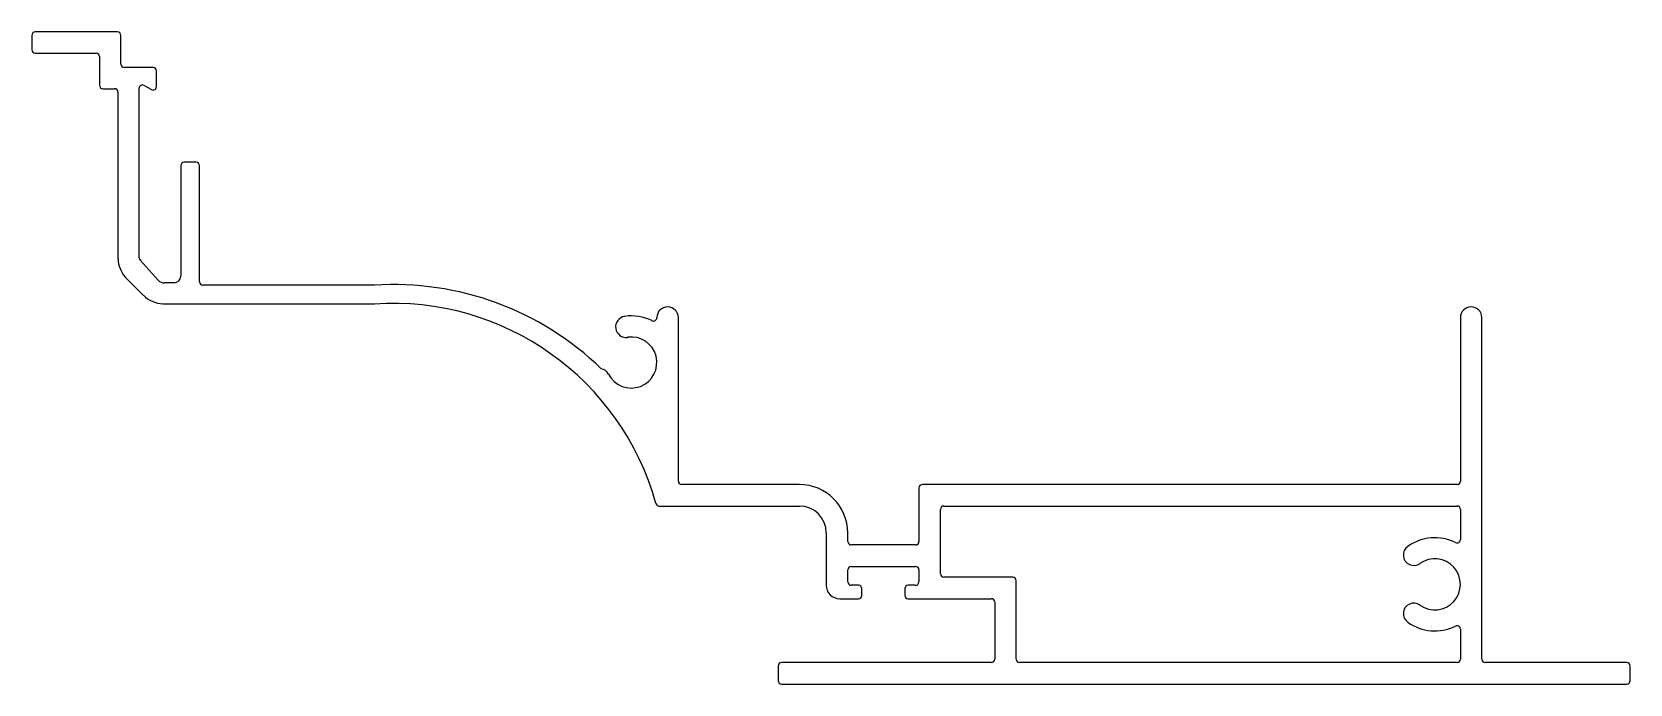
# Model space of a CAD drawing. Extents: x -56 to 63, y 2 to 50.
import ezdxf

# ---------------------------------------------------------------- set-up
doc = ezdxf.new("R2010")
doc.units = 0
doc.layers.add('-FRAME', color=152, linetype='CONTINUOUS')

msp = doc.modelspace()

# ---------------------------------------------------------------- linework, layer by layer
at = {"layer": '-FRAME', "color": 7}
for p, q in [((-55.73, 50.16), (-55.73, 49.09)), ((-49.37, 50.41), (-55.48, 50.41)), ((-49.12, 48.02), (-49.12, 50.16)), ((-55.48, 48.84), (-50.95, 48.84)), ((-50.7, 48.59), (-50.7, 46.44)), ((-46.72, 47.77), (-48.87, 47.77)), ((-47.39, 46.43), (-46.84, 46.12)), ((-46.47, 46.34), (-46.47, 47.52)), ((-50.45, 46.19), (-49.58, 46.19)), ((-49.33, 45.94), (-49.33, 45.94)), ((-49.33, 45.94), (-49.33, 33.53)), ((-47.76, 33.6), (-47.76, 46.22)), ((-44.66, 40.46), (-44.66, 32.24)), ((-43.51, 40.71), (-44.41, 40.71)), ((-43.26, 31.82), (-43.26, 40.46)), ((-46.33, 31.93), (-47.69, 33.43)), ((-48.8, 32.17), (-47.44, 30.81)), ((-45.16, 31.74), (-45.87, 31.74)), ((-30.26, 31.57), (-43.01, 31.57)), ((-46, 30.17), (-30.26, 30.17)), ((51.32, 29.95), (51.32, 29.95)), ((-9.25, 29.15), (-9.25, 29.15)), ((-7.65, 16.98), (-7.65, 29.15)), ((50.52, 29.15), (50.52, 16.98)), ((52.12, 3.73), (52.12, 29.15)), ((1.35, 16.73), (-7.4, 16.73)), ((50.27, 16.73), (10.5, 16.73)), ((10.25, 16.48), (10.25, 12.48)), ((-9.07, 15.13), (1.35, 15.13)), ((11.85, 10.08), (11.85, 14.88)), ((12.1, 15.13), (50.27, 15.13)), ((50.52, 14.88), (50.52, 12.64)), ((3.35, 13.13), (3.35, 9.23)), ((4.95, 12.48), (4.95, 13.13)), ((10, 12.23), (5.2, 12.23)), ((4.95, 9.48), (4.95, 10.38)), ((5.2, 10.63), (10, 10.63)), ((10.25, 10.38), (10.25, 9.48)), ((17.23, 9.83), (12.1, 9.83)), ((17.48, 3.73), (17.48, 9.58)), ((5.75, 9.23), (5.2, 9.23)), ((6, 8.48), (6, 8.98)), ((9.2, 8.98), (9.2, 8.48)), ((9.99, 9.23), (9.45, 9.23)), ((4.35, 8.23), (5.75, 8.23)), ((9.45, 8.23), (15.63, 8.23)), ((15.88, 7.98), (15.88, 3.73)), ((50.52, 5.96), (50.52, 3.73)), ((-0.23, 3.23), (-0.23, 2.13)), ((15.63, 3.48), (0.02, 3.48)), ((50.27, 3.48), (17.73, 3.48)), ((62.89, 3.48), (52.37, 3.48)), ((63.14, 2.13), (63.14, 3.23)), ((0.02, 1.88), (62.89, 1.88))]:
    msp.add_line(p, q, dxfattribs=at)
for centre, radius, start, end in [((-55.48, 50.16), 0.252, 90.4746, 179.8029), ((-49.37, 50.16), 0.25, 0, 90), ((-55.48, 49.09), 0.25, 180, 270), ((-50.95, 48.59), 0.25, 360, 90), ((-48.87, 48.02), 0.25, 180, 270), ((-46.72, 47.52), 0.25, 0, 90), ((-50.45, 46.44), 0.25, 179.9999, 270), ((-47.51, 46.22), 0.25, 60, 180), ((-49.58, 45.94), 0.25, 0, 90), ((-46.72, 46.34), 0.25, 240, 360), ((-44.41, 40.46), 0.25, 90, 180), ((-43.51, 40.46), 0.25, 0, 90), ((-47.13, 33.61), 2.2, 182.1805, 220.7965), ((-47.51, 33.61), 0.25, 182.3954, 225), ((-45.16, 32.24), 0.5, 270, 360), ((-45.87, 32.39), 0.65, 225, 270), ((-43.01, 31.82), 0.25, 180, 270), ((-28.83, 9.43), 22.18, 45.8634, 93.7041), ((-45.87, 32.39), 2.22, 225, 266.6585), ((-28.9, 9.89), 20.32, 15.4911, 93.8458), ((-8.45, 29.15), 0.8, 0, 180), ((51.32, 29.15), 0.798, 90, 180), ((51.32, 29.15), 0.798, 0, 90), ((-11.53, 28.46), 0.785, 98.2143, 278.2143), ((-11.15, 25.76), 3.52, 64.1512, 98.0955), ((-9.5, 29.15), 0.254, 243.7686, 360), ((-11.15, 25.81), 1.9, 207.1482, 98.2143), ((-13.54, 24.58), 0.785, 27.1482, 78.2943), ((-7.4, 16.98), 0.25, 180, 270), ((1.35, 13.13), 3.6, 0, 90), ((10.5, 16.48), 0.25, 90, 180), ((50.27, 16.98), 0.25, 270, 0), ((-9.07, 15.38), 0.25, 194.5438, 270), ((1.35, 13.13), 2, 360, 90), ((12.1, 14.88), 0.25, 90, 180), ((50.27, 14.88), 0.25, 360, 90), ((5.2, 12.48), 0.25, 180, 270), ((10, 12.48), 0.25, 270, 0), ((47.06, 11.49), 0.785, 125.5331, 305.5331), ((48.62, 9.3), 3.47, 63.7686, 125.5331), ((50.27, 12.64), 0.254, 243.7686, 360), ((48.62, 9.3), 1.9, 234.4669, 125.5331), ((5.2, 10.38), 0.25, 90, 180), ((10, 10.38), 0.25, 360, 90), ((12.1, 10.08), 0.25, 180, 270), ((17.23, 9.58), 0.25, 0, 90), ((4.35, 9.23), 1, 180, 270), ((5.2, 9.48), 0.25, 180, 270), ((5.75, 8.98), 0.25, 360, 90), ((5.75, 8.48), 0.25, 270, 0), ((9.45, 8.98), 0.25, 90, 180), ((9.45, 8.48), 0.25, 180, 270), ((9.99, 9.48), 0.254, 270, 0), ((15.63, 7.98), 0.25, 360, 90), ((47.06, 7.12), 0.785, 54.4669, 234.4669), ((48.62, 9.3), 3.47, 234.4669, 296.2314), ((50.27, 5.96), 0.254, 0, 116.2314), ((15.63, 3.73), 0.25, 270, 0), ((17.73, 3.73), 0.25, 180, 270), ((50.27, 3.73), 0.25, 270, 0), ((52.37, 3.73), 0.25, 180, 270), ((0.02, 3.23), 0.25, 90, 180), ((62.89, 3.23), 0.25, 0, 90), ((0.02, 2.13), 0.25, 180, 270), ((62.89, 2.13), 0.25, 270, 360)]:
    msp.add_arc(centre, radius, start, end, dxfattribs=at)

doc.saveas('drawing.dxf')
